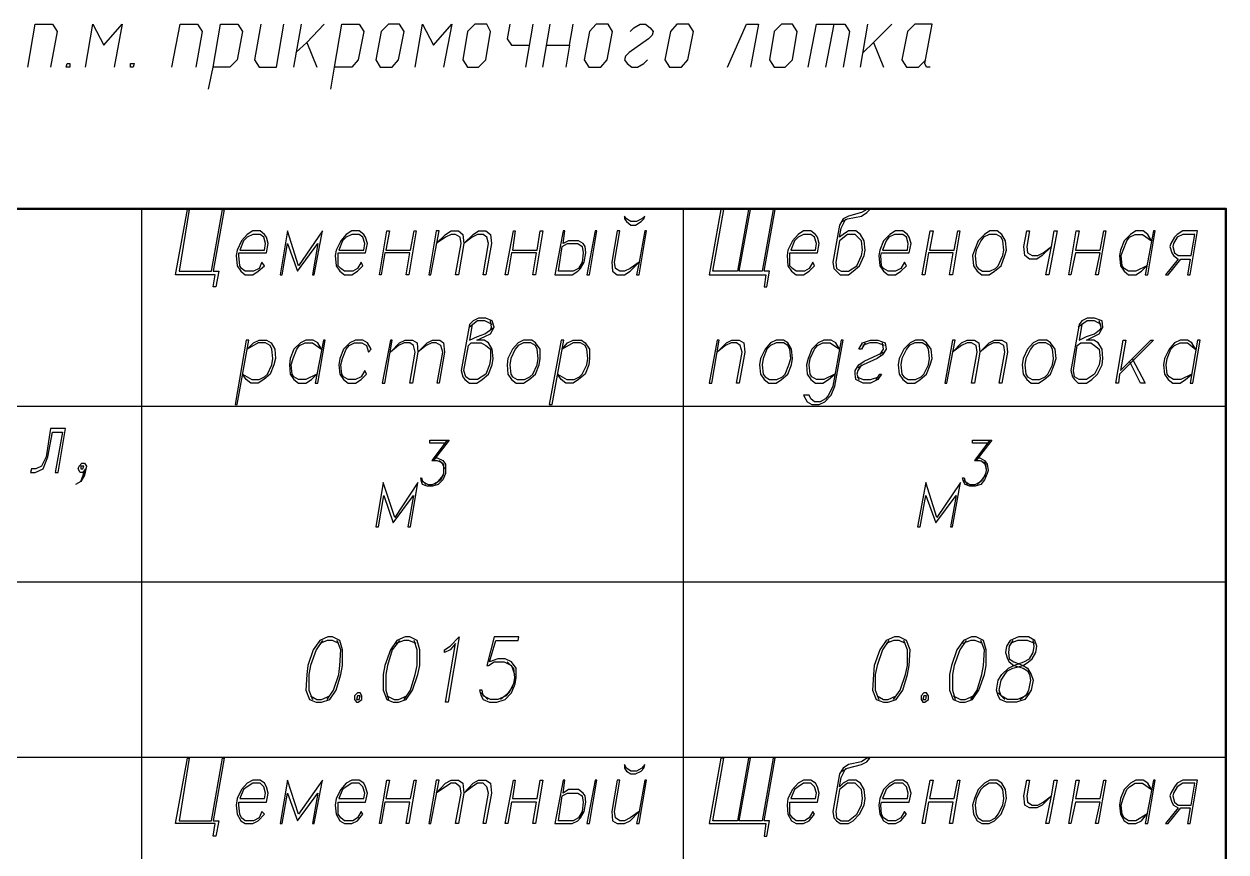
# Model space of a CAD drawing. Header units: millimetres. Extents: x 4241 to 6572, y 870 to 1291.
# Drawn here: x 5750.9 to 5806.3, y 924.5 to 962.6 of the extents above; entities that cross this region are included whole.
import ezdxf

# ---------------------------------------------------------------- set-up
doc = ezdxf.new("R2010")
doc.units = ezdxf.units.MM
doc.layers.add('PDF _0', color=7, linetype='Continuous')

msp = doc.modelspace()

# ---------------------------------------------------------------- linework, layer by layer
at = {"layer": 'PDF _0', "lineweight": 25}
for points in [[(5751.0757, 960.6191), (5751.4143, 962.6089), (5752.2187, 962.6089), (5752.4304, 962.2702), (5752.134, 960.6191)], [(5753.7428, 960.6191), (5754.0814, 962.6089), (5754.5895, 961.6352), (5755.4362, 962.6089), (5755.0551, 960.6191)], [(5757.7222, 960.6191), (5758.1032, 962.6089), (5758.9076, 962.6089), (5759.1193, 962.2702), (5758.8229, 960.6191)], [(5759.4156, 959.6031), (5759.6273, 960.6191), (5759.966, 962.6089), (5760.7703, 962.6089), (5760.982, 962.2702), (5760.728, 960.9578), (5760.3893, 960.6191), (5759.6273, 960.6191)], [(5761.8287, 962.6089), (5761.5324, 960.9578), (5761.744, 960.6191), (5762.5484, 960.6191), (5762.8871, 962.6089)], [(5763.3528, 960.6191), (5763.6914, 962.6089)], [(5763.4374, 961.2965), (5763.9454, 961.7622), (5764.7498, 962.6089)], [(5765.0462, 959.6031), (5765.2155, 960.6191), (5765.5542, 962.6089), (5766.3585, 962.6089), (5766.5702, 962.2702), (5766.3162, 960.9578), (5766.0199, 960.6191), (5765.2155, 960.6191)], [(5768.941, 960.6191), (5769.2796, 962.6089), (5769.7876, 961.6352), (5770.6343, 962.6089), (5770.2533, 960.6191)], [(5773.3014, 962.6089), (5773.1744, 961.9315), (5773.3861, 961.6352), (5774.1905, 961.6352)], [(5774.3598, 962.6089), (5774.0211, 960.6191)], [(5774.8255, 960.6191), (5775.1642, 962.6089)], [(5774.9948, 961.6352), (5776.0532, 961.6352), (5776.2225, 962.6089)], [(5778.8473, 962.2702), (5779.0166, 962.4395), (5779.313, 962.6089), (5779.567, 962.6089), (5779.7787, 962.4395), (5779.9057, 962.2702), (5779.8633, 962.1009), (5779.694, 961.9315), (5778.805, 961.2965), (5778.6356, 961.1272), (5778.5933, 960.9578), (5778.7203, 960.7885), (5778.932, 960.6191), (5779.186, 960.6191), (5779.4823, 960.7885), (5779.6517, 960.9578)], [(5783.3348, 960.6191), (5784.2238, 962.6089), (5784.7742, 962.6089), (5784.3932, 960.6191)], [(5787.0602, 960.6191), (5787.4413, 962.6089), (5788.2456, 962.6089), (5787.8646, 960.6191)], [(5788.2456, 962.6089), (5788.7536, 962.6089), (5788.9653, 962.2702), (5788.669, 960.6191)], [(5789.4733, 960.6191), (5789.812, 962.6089)], [(5789.6003, 961.2965), (5790.066, 961.7622), (5790.9127, 962.6089)], [(5792.6908, 960.6191), (5792.5214, 960.6191), (5792.4368, 960.7885), (5792.7754, 962.6089), (5791.9711, 962.6089), (5791.6324, 962.2702), (5791.3784, 960.9578), (5791.5901, 960.6191), (5792.1404, 960.6191), (5792.4791, 960.9578)], [(5763.9454, 961.7622), (5764.4111, 960.6191)], [(5776.0532, 961.6352), (5775.8839, 960.6191)], [(5790.066, 961.7622), (5790.5317, 960.6191)], [(5788.6266, 953.5069), (5788.8806, 953.6339), (5789.5157, 953.7609), (5789.7697, 953.9303), (5789.8967, 954.0573), (5789.7697, 954.0573), (5789.5157, 953.9303), (5788.923, 953.7609), (5788.669, 953.6339), (5788.4996, 953.3376), (5788.2033, 951.6442), (5788.2456, 951.3478), (5788.3726, 951.2208), (5788.542, 951.0515), (5788.923, 951.0515), (5789.1347, 951.2208), (5789.431, 951.4748), (5789.6427, 951.9405), (5789.685, 952.1945), (5789.6427, 952.6179), (5789.4733, 952.9142), (5789.2617, 953.0836), (5788.923, 953.0836), (5788.669, 952.9142), (5788.4996, 952.7872), (5788.5843, 953.2106), (5788.796, 953.6339)], [(5772.4971, 948.7654), (5772.1584, 948.9347), (5771.8197, 948.9347), (5771.4387, 948.6384)], [(5771.5657, 948.7654), (5771.4387, 948.0457), (5771.8197, 948.2151), (5772.1584, 948.3421), (5772.5817, 948.6384)], [(5772.4124, 948.5114), (5772.4547, 948.6384), (5772.4124, 948.9347)], [(5800.565, 948.7654), (5800.2687, 948.9347), (5799.93, 948.9347), (5799.5067, 948.6384)], [(5799.676, 948.7654), (5799.549, 948.0457), (5799.8877, 948.2151), (5800.2687, 948.3421), (5800.6497, 948.6384)], [(5800.5227, 948.5114), (5800.565, 948.6384), (5800.4804, 948.9347)], [(5789.685, 947.9187), (5789.5157, 947.6224), (5789.3887, 947.6224), (5789.558, 947.9187), (5789.939, 948.0457), (5790.2777, 948.0457), (5790.6164, 947.9187), (5790.6587, 947.6224), (5790.4894, 947.3684), (5790.2354, 947.199), (5789.6003, 946.9027), (5789.3463, 946.7757)], [(5790.574, 947.7917), (5790.2354, 947.9187), (5789.8967, 947.9187), (5789.558, 947.7917)], [(5790.3624, 947.3684), (5790.5317, 947.6224), (5790.4894, 947.9187)], [(5790.193, 946.2253), (5790.3624, 946.4793), (5790.447, 946.4793), (5790.2777, 946.2253), (5789.939, 946.056), (5789.6003, 946.056), (5789.2617, 946.2253), (5789.2193, 946.4793), (5789.2193, 946.6487), (5789.3887, 946.9027), (5789.6427, 947.072), (5790.2777, 947.3684), (5790.5317, 947.4954)], [(5802.0044, 947.199), (5802.5971, 946.056), (5802.3854, 946.056), (5801.8774, 947.072)], [(5789.5157, 946.9027), (5789.3463, 946.6487), (5789.304, 946.4793), (5789.3887, 946.2253)], [(5789.304, 946.3523), (5789.6003, 946.2253), (5789.939, 946.2253), (5790.32, 946.3523)], [(5770.4227, 943.3042), (5769.6183, 943.3042), (5769.6183, 943.4312), (5770.5073, 943.4312), (5769.7876, 942.4999)], [(5770.4227, 943.4312), (5769.703, 942.4999), (5769.957, 942.4999), (5770.1687, 942.4152), (5770.2957, 942.1188)], [(5795.4002, 943.3042), (5794.6382, 943.3042), (5794.6382, 943.4312), (5795.5272, 943.4312), (5794.8075, 942.4999)], [(5795.4425, 943.4312), (5794.7228, 942.4999), (5794.9769, 942.4999), (5795.1885, 942.4152), (5795.2732, 942.1188)], [(5753.5311, 941.5262), (5753.7428, 942.1188), (5753.6158, 941.9495), (5753.4888, 941.9495), (5753.4041, 942.1188), (5753.4464, 942.2458), (5753.5734, 942.3728), (5753.7004, 942.3728), (5753.7851, 942.2458), (5753.7004, 941.8225), (5753.5311, 941.5262), (5753.2771, 941.3991)], [(5769.83, 942.6269), (5769.957, 942.6269), (5770.211, 942.4999), (5770.338, 942.3305), (5770.338, 942.0342), (5770.338, 941.9072), (5770.211, 941.6108), (5769.9993, 941.3991), (5769.7453, 941.3145), (5769.4913, 941.3145), (5769.2796, 941.3991), (5769.2373, 941.5262), (5769.195, 941.6955), (5769.2373, 941.6955), (5769.2796, 941.5262), (5769.5336, 941.3991), (5769.7453, 941.3991), (5769.9993, 941.5262), (5770.2533, 941.8225)], [(5770.0417, 942.4999), (5770.2533, 942.3305), (5770.2533, 942.0342), (5770.2533, 941.9072), (5770.1263, 941.6108), (5769.83, 941.3991)], [(5794.8075, 942.6269), (5794.9769, 942.6269), (5795.1885, 942.4999), (5795.3155, 942.3305), (5795.3579, 942.0342), (5795.3155, 941.9072), (5795.1885, 941.6108), (5795.0192, 941.3991), (5794.7652, 941.3145), (5794.5112, 941.3145), (5794.2995, 941.3991), (5794.2148, 941.5262), (5794.1725, 941.6955), (5794.2572, 941.6955), (5794.2995, 941.5262), (5794.5112, 941.3991), (5794.7652, 941.3991), (5795.0192, 941.5262), (5795.2309, 941.8225)], [(5795.0192, 942.4999), (5795.2309, 942.3305), (5795.2732, 942.0342), (5795.2309, 941.9072), (5795.1039, 941.6108), (5794.8499, 941.3991)], [(5753.6158, 941.9495), (5753.7004, 941.8225)], [(5769.449, 941.3991), (5769.2373, 941.6108)], [(5794.4265, 941.3991), (5794.2572, 941.6108)], [(5773.4284, 932.0855), (5773.1321, 931.6621), (5772.7511, 931.4928), (5772.4124, 931.4928), (5772.0737, 931.6621), (5772.0314, 931.9162), (5771.9044, 931.9162), (5771.9891, 931.6621), (5772.0737, 931.4928), (5772.3701, 931.3658), (5772.7088, 931.3658), (5773.0898, 931.4928), (5773.3861, 931.7891), (5773.5554, 932.2125), (5773.5978, 932.5088), (5773.5978, 932.9322), (5773.3861, 933.2285), (5773.0898, 933.3555), (5772.7511, 933.3555), (5772.3701, 933.2285), (5772.6664, 934.2022), (5773.6825, 934.2022), (5773.7248, 934.3716), (5772.5817, 934.3716), (5772.2431, 933.0592), (5772.3277, 933.0592), (5772.5817, 933.2285), (5773.0474, 933.2285), (5773.3861, 933.0592), (5773.5131, 932.6358)], [(5764.6651, 934.2022), (5764.3688, 933.7789), (5764.1148, 933.0592), (5764.0301, 932.6358), (5764.0301, 931.9162), (5764.1995, 931.4928)], [(5765.4272, 934.0752), (5765.1308, 934.2022), (5764.8768, 934.2022), (5764.5381, 934.0752)], [(5764.8768, 931.4928), (5765.1732, 931.9162), (5765.4272, 932.6358), (5765.4695, 933.0592), (5765.5118, 933.7789), (5765.3425, 934.2022)], [(5768.2213, 934.2022), (5767.8826, 933.7789), (5767.6709, 933.0592), (5767.5862, 932.6358), (5767.5862, 931.9162), (5767.7132, 931.4928)], [(5768.9833, 934.0752), (5768.6446, 934.2022), (5768.4329, 934.2022), (5768.0519, 934.0752)], [(5768.4329, 931.4928), (5768.7293, 931.9162), (5768.941, 932.6358), (5769.0256, 933.0592), (5769.0256, 933.7789), (5768.8986, 934.2022)], [(5790.7857, 934.2022), (5790.4894, 933.7789), (5790.2354, 933.0592), (5790.1507, 932.6358), (5790.1507, 931.9162), (5790.32, 931.4928)], [(5791.5477, 934.0752), (5791.2514, 934.2022), (5790.9974, 934.2022), (5790.6587, 934.0752)], [(5790.9974, 931.4928), (5791.2937, 931.9162), (5791.5477, 932.6358), (5791.6324, 933.0592), (5791.6324, 933.7789), (5791.4631, 934.2022)], [(5794.3418, 934.2022), (5794.0455, 933.7789), (5793.7915, 933.0592), (5793.7068, 932.6358), (5793.7068, 931.9162), (5793.8338, 931.4928)], [(5795.1039, 934.0752), (5794.7652, 934.2022), (5794.5535, 934.2022), (5794.1725, 934.0752)], [(5794.5535, 931.4928), (5794.8499, 931.9162), (5795.0615, 932.6358), (5795.1462, 933.0592), (5795.1885, 933.7789), (5795.0192, 934.2022)], [(5796.5009, 934.2022), (5796.3316, 933.9482), (5796.2892, 933.6519), (5796.3316, 933.3555), (5796.5432, 933.2285), (5796.9666, 933.0592), (5797.1783, 932.9322), (5797.3476, 932.6358), (5797.4323, 932.3818), (5797.3476, 931.9162), (5797.1783, 931.6621), (5797.0513, 931.4928), (5796.6702, 931.3658), (5796.2046, 931.3658), (5795.9082, 931.4928), (5795.8236, 931.6621), (5795.7389, 931.9162), (5795.8236, 932.3818), (5795.9929, 932.6358), (5796.2892, 932.9322), (5796.5432, 933.0592), (5797.0089, 933.2285), (5797.2629, 933.3555), (5797.4323, 933.6519), (5797.4746, 933.9482), (5797.4323, 934.2022)], [(5797.5169, 934.0752), (5797.1783, 934.2022), (5796.7126, 934.2022), (5796.3739, 934.0752)], [(5773.1744, 933.2285), (5773.4708, 932.9322), (5773.5131, 932.5088), (5773.4708, 932.2125), (5773.2591, 931.7891), (5772.8781, 931.4928)], [(5764.1148, 931.6621), (5764.4111, 931.4928), (5764.6228, 931.4928), (5765.0038, 931.6621)], [(5767.6286, 931.6621), (5767.9673, 931.4928), (5768.1789, 931.4928), (5768.5599, 931.6621)], [(5772.2854, 931.4928), (5771.9891, 931.7891)], [(5790.2354, 931.6621), (5790.5317, 931.4928), (5790.7434, 931.4928), (5791.1244, 931.6621)], [(5793.7491, 931.6621), (5794.0878, 931.4928), (5794.2995, 931.4928), (5794.6805, 931.6621)], [(5795.8236, 931.7891), (5796.1199, 931.4928)], [(5796.8396, 931.4928), (5797.2206, 931.7891)], [(5788.6266, 928.1907), (5788.8806, 928.3177), (5789.5157, 928.487), (5789.7697, 928.614), (5789.8967, 928.7834), (5789.7697, 928.7834), (5789.5157, 928.614), (5788.923, 928.487), (5788.669, 928.3177), (5788.4996, 928.0637), (5788.2033, 926.328), (5788.2456, 926.0316), (5788.3726, 925.9046), (5788.542, 925.7776), (5788.923, 925.7776), (5789.1347, 925.9046), (5789.431, 926.201), (5789.6427, 926.6243), (5789.685, 926.9206), (5789.6427, 927.344), (5789.4733, 927.6403), (5789.2617, 927.7673), (5788.923, 927.7673), (5788.669, 927.6403), (5788.4996, 927.471), (5788.5843, 927.8943), (5788.796, 928.3177)]]:
    msp.add_lwpolyline(points, dxfattribs=at)
for points in [[(5767.8826, 960.6191), (5768.1789, 960.9578), (5768.4329, 962.2702), (5768.2213, 962.6089), (5767.7132, 962.6089), (5767.3746, 962.2702), (5767.1206, 960.9578), (5767.3322, 960.6191)], [(5771.8621, 960.6191), (5772.2007, 960.9578), (5772.4124, 962.2702), (5772.2431, 962.6089), (5771.6927, 962.6089), (5771.354, 962.2702), (5771.1424, 960.9578), (5771.354, 960.6191)], [(5777.4926, 960.6191), (5777.7889, 960.9578), (5778.0429, 962.2702), (5777.8313, 962.6089), (5777.2809, 962.6089), (5776.9846, 962.2702), (5776.7306, 960.9578), (5776.9422, 960.6191)], [(5781.218, 960.6191), (5781.5144, 960.9578), (5781.7684, 962.2702), (5781.5567, 962.6089), (5781.0064, 962.6089), (5780.71, 962.2702), (5780.456, 960.9578), (5780.6677, 960.6191)], [(5786.0019, 960.6191), (5786.3406, 960.9578), (5786.5522, 962.2702), (5786.3406, 962.6089), (5785.8325, 962.6089), (5785.4939, 962.2702), (5785.2822, 960.9578), (5785.4939, 960.6191)], [(5752.9384, 960.6191), (5752.8537, 960.6191), (5752.8961, 960.7885), (5753.0231, 960.7885), (5753.0231, 960.6191)], [(5755.8595, 960.6191), (5755.8172, 960.6191), (5755.8172, 960.7885), (5755.9865, 960.7885), (5755.9442, 960.6191)], [(5759.6273, 951.2208), (5759.8813, 951.2208), (5759.7543, 950.5011), (5759.6273, 950.5011), (5759.712, 951.0515), (5757.8916, 951.0515), (5758.4419, 954.0573), (5758.5266, 954.0573), (5758.0609, 951.2208), (5759.5426, 951.2208), (5760.0506, 954.0573), (5760.1353, 954.0573)], [(5779.5247, 953.7609), (5779.3976, 953.6339), (5779.1436, 953.5069), (5778.8896, 953.5069), (5778.678, 953.6339), (5778.5933, 953.7609), (5778.5933, 953.6339), (5778.678, 953.5069), (5778.8896, 953.3376), (5779.1013, 953.3376), (5779.3553, 953.5069), (5779.4823, 953.6339)], [(5782.6574, 951.2208), (5783.1654, 954.0573), (5783.0384, 954.0573), (5782.4881, 951.0515), (5785.1128, 951.0515), (5785.0282, 950.5011), (5785.1552, 950.5011), (5785.2822, 951.2208), (5785.0282, 951.2208), (5785.5362, 954.0573), (5785.4515, 954.0573), (5784.9435, 951.2208), (5783.8851, 951.2208), (5784.3932, 954.0573), (5784.3085, 954.0573), (5783.8005, 951.2208)], [(5760.8127, 952.0675), (5762.0827, 952.0675), (5762.1674, 952.4909), (5762.0827, 952.7872), (5761.998, 952.9142), (5761.7864, 953.0836), (5761.4477, 953.0836), (5761.1937, 952.9142), (5760.9397, 952.6179), (5760.728, 952.1945), (5760.6857, 951.9405), (5760.728, 951.4748), (5760.8973, 951.2208), (5761.109, 951.0515), (5761.4477, 951.0515), (5761.7017, 951.2208), (5761.998, 951.4748), (5761.871, 951.6442), (5761.744, 951.3478), (5761.49, 951.2208), (5761.109, 951.2208), (5760.9397, 951.3478), (5760.855, 951.4748), (5760.8127, 951.9405)], [(5761.998, 952.1945), (5762.0404, 952.4909), (5761.9557, 952.7872), (5761.7864, 952.9142), (5761.4477, 952.9142), (5761.1937, 952.7872), (5761.0243, 952.6179), (5760.855, 952.1945)], [(5762.7177, 951.0515), (5762.8024, 951.0515), (5763.0564, 952.4909), (5763.5221, 951.2208), (5764.4535, 952.4909), (5764.1995, 951.0515), (5764.2841, 951.0515), (5764.6651, 953.0836), (5763.5644, 951.4748), (5763.0564, 953.0836)], [(5765.3848, 952.0675), (5766.6549, 952.0675), (5766.7395, 952.4909), (5766.6549, 952.7872), (5766.5702, 952.9142), (5766.3585, 953.0836), (5766.0199, 953.0836), (5765.7658, 952.9142), (5765.5118, 952.6179), (5765.3002, 952.1945), (5765.2578, 951.9405), (5765.3002, 951.4748), (5765.4695, 951.2208), (5765.6812, 951.0515), (5766.0199, 951.0515), (5766.2739, 951.2208), (5766.5279, 951.4748), (5766.4432, 951.6442), (5766.2739, 951.3478), (5766.0622, 951.2208), (5765.6812, 951.2208), (5765.5118, 951.3478), (5765.3848, 951.4748), (5765.3848, 951.9405)], [(5766.5702, 952.1945), (5766.6125, 952.4909), (5766.5279, 952.7872), (5766.3585, 952.9142), (5766.0199, 952.9142), (5765.7658, 952.7872), (5765.5965, 952.6179), (5765.4272, 952.1945)], [(5767.3746, 951.0515), (5767.2899, 951.0515), (5767.6286, 953.0836), (5767.7556, 953.0836), (5767.5862, 952.1945), (5768.7293, 952.1945), (5768.8986, 953.0836), (5768.9833, 953.0836), (5768.6446, 951.0515), (5768.5176, 951.0515), (5768.6869, 952.0675), (5767.5439, 952.0675)], [(5769.6606, 951.0515), (5770.0417, 953.0836), (5769.9147, 953.0836), (5769.576, 951.0515)], [(5770.9307, 951.0515), (5770.8037, 951.0515), (5771.0577, 952.4909), (5771.0154, 952.7872), (5770.8037, 952.9142), (5770.592, 952.9142), (5770.338, 952.7872), (5769.9147, 952.4909), (5770.338, 952.9142), (5770.592, 953.0836), (5770.9307, 953.0836), (5771.1424, 952.9142), (5771.1847, 952.4909)], [(5772.2007, 951.0515), (5772.0737, 951.0515), (5772.3277, 952.4909), (5772.2431, 952.7872), (5772.0737, 952.9142), (5771.8197, 952.9142), (5771.5657, 952.7872), (5771.1847, 952.4909), (5771.608, 952.9142), (5771.8621, 953.0836), (5772.2007, 953.0836), (5772.4124, 952.9142), (5772.4547, 952.4909)], [(5773.2168, 951.0515), (5773.0898, 951.0515), (5773.4708, 953.0836), (5773.5554, 953.0836), (5773.4284, 952.1945), (5774.5715, 952.1945), (5774.6985, 953.0836), (5774.8255, 953.0836), (5774.4868, 951.0515), (5774.3598, 951.0515), (5774.5291, 952.0675), (5773.3861, 952.0675)], [(5775.7569, 953.0836), (5775.3758, 951.0515), (5776.1802, 951.0515), (5776.4342, 951.2208), (5776.5612, 951.3478), (5776.7306, 951.6442), (5776.8152, 952.0675), (5776.7729, 952.3639), (5776.6882, 952.4909), (5776.4765, 952.6179), (5776.0109, 952.6179), (5775.7569, 952.4909), (5775.8415, 953.0836)], [(5777.3232, 953.0836), (5777.2386, 953.0836), (5776.8576, 951.0515), (5776.9846, 951.0515)], [(5779.2706, 951.6442), (5778.8473, 951.3478), (5778.5933, 951.2208), (5778.3816, 951.2208), (5778.1699, 951.3478), (5778.1276, 951.6442), (5778.3816, 953.0836), (5778.2546, 953.0836), (5778.0006, 951.6442), (5778.0429, 951.2208), (5778.2546, 951.0515), (5778.5933, 951.0515), (5778.8473, 951.2208), (5779.2706, 951.6442), (5779.1436, 951.0515), (5779.2706, 951.0515), (5779.6093, 953.0836), (5779.5247, 953.0836)], [(5786.2136, 952.0675), (5787.4836, 952.0675), (5787.5683, 952.4909), (5787.4836, 952.7872), (5787.3989, 952.9142), (5787.1873, 953.0836), (5786.8486, 953.0836), (5786.5946, 952.9142), (5786.3406, 952.6179), (5786.1289, 952.1945), (5786.0865, 951.9405), (5786.1289, 951.4748), (5786.2982, 951.2208), (5786.5099, 951.0515), (5786.8486, 951.0515), (5787.1026, 951.2208), (5787.3566, 951.4748), (5787.2719, 951.6442), (5787.1026, 951.3478), (5786.8909, 951.2208), (5786.5099, 951.2208), (5786.3406, 951.3478), (5786.2136, 951.4748), (5786.2136, 951.9405)], [(5787.3989, 952.1945), (5787.4413, 952.4909), (5787.3566, 952.7872), (5787.1873, 952.9142), (5786.8486, 952.9142), (5786.5946, 952.7872), (5786.4252, 952.6179), (5786.2559, 952.1945)], [(5788.4996, 952.6179), (5788.3303, 951.6442), (5788.3726, 951.3478), (5788.5843, 951.2208), (5788.923, 951.2208), (5789.304, 951.4748), (5789.5157, 951.9405), (5789.558, 952.1945), (5789.5157, 952.6179), (5789.2193, 952.9142), (5788.8806, 952.9142)], [(5790.447, 952.0675), (5791.7171, 952.0675), (5791.8017, 952.4909), (5791.7171, 952.7872), (5791.6324, 952.9142), (5791.4207, 953.0836), (5791.0821, 953.0836), (5790.828, 952.9142), (5790.5317, 952.6179), (5790.3624, 952.1945), (5790.32, 951.9405), (5790.3624, 951.4748), (5790.5317, 951.2208), (5790.7434, 951.0515), (5791.0821, 951.0515), (5791.3361, 951.2208), (5791.5901, 951.4748), (5791.5054, 951.6442), (5791.3361, 951.3478), (5791.0821, 951.2208), (5790.7434, 951.2208), (5790.5317, 951.3478), (5790.447, 951.4748), (5790.4047, 951.9405)], [(5791.6324, 952.1945), (5791.6747, 952.4909), (5791.5901, 952.7872), (5791.4207, 952.9142), (5791.0397, 952.9142), (5790.7857, 952.7872), (5790.6587, 952.6179), (5790.4894, 952.1945)], [(5792.4368, 951.0515), (5792.3098, 951.0515), (5792.6908, 953.0836), (5792.8178, 953.0836), (5792.6484, 952.1945), (5793.7915, 952.1945), (5793.9608, 953.0836), (5794.0455, 953.0836), (5793.7068, 951.0515), (5793.5798, 951.0515), (5793.7491, 952.0675), (5792.6061, 952.0675)], [(5795.4425, 953.0836), (5795.1885, 952.9142), (5794.8922, 952.6179), (5794.7228, 952.1945), (5794.6382, 951.9405), (5794.6805, 951.4748), (5794.8499, 951.2208), (5795.0615, 951.0515), (5795.4002, 951.0515), (5795.6542, 951.2208), (5795.9506, 951.4748), (5796.1199, 951.9405), (5796.2046, 952.1945), (5796.1622, 952.6179), (5795.9929, 952.9142), (5795.7812, 953.0836)], [(5795.4002, 952.9142), (5795.1462, 952.7872), (5795.0192, 952.6179), (5794.8075, 952.1945), (5794.7652, 951.9405), (5794.8075, 951.4748), (5794.8922, 951.3478), (5795.1039, 951.2208), (5795.4425, 951.2208), (5795.6965, 951.3478), (5795.8236, 951.4748), (5796.0352, 951.9405), (5796.0776, 952.1945), (5796.0352, 952.6179), (5795.9506, 952.7872), (5795.7389, 952.9142)], [(5798.279, 952.3639), (5797.8556, 951.9405), (5797.6016, 951.7712), (5797.2629, 951.7712), (5797.0513, 951.9405), (5797.0089, 952.3639), (5797.1359, 953.0836), (5797.2629, 953.0836), (5797.1359, 952.3639), (5797.1783, 952.0675), (5797.3899, 951.9405), (5797.6439, 951.9405), (5797.898, 952.0675), (5798.279, 952.3639), (5798.406, 953.0836), (5798.533, 953.0836), (5798.152, 951.0515), (5798.025, 951.0515)], [(5799.168, 951.0515), (5799.0833, 951.0515), (5799.422, 953.0836), (5799.549, 953.0836), (5799.3797, 952.1945), (5800.5227, 952.1945), (5800.6921, 953.0836), (5800.7767, 953.0836), (5800.438, 951.0515), (5800.311, 951.0515), (5800.5227, 952.0675), (5799.3797, 952.0675)], [(5802.6818, 951.4748), (5802.1738, 951.2208), (5801.8351, 951.2208), (5801.6234, 951.3478), (5801.5387, 951.4748), (5801.4964, 951.9405), (5801.5811, 952.1945), (5801.7504, 952.6179), (5801.8774, 952.7872), (5802.1314, 952.9142), (5802.4701, 952.9142), (5802.8935, 952.6179), (5802.7241, 952.9142), (5802.5124, 953.0836), (5802.1738, 953.0836), (5801.9198, 952.9142), (5801.6234, 952.6179), (5801.4541, 952.1945), (5801.4117, 951.9405), (5801.4541, 951.4748), (5801.6234, 951.2208), (5801.8351, 951.0515), (5802.1738, 951.0515), (5802.4278, 951.2208)], [(5802.7241, 951.0515), (5803.0628, 953.0836), (5802.9781, 953.0836), (5802.5971, 951.0515)], [(5804.2482, 951.7712), (5804.6715, 951.7712), (5804.5445, 951.0515), (5804.6715, 951.0515), (5805.0102, 953.0836), (5804.3328, 953.0836), (5804.0788, 952.9142), (5803.9518, 952.7872), (5803.7825, 952.4909), (5803.7402, 952.3639), (5803.8248, 952.0675), (5803.9095, 951.9405), (5804.1212, 951.7712), (5803.5285, 951.0515), (5803.6555, 951.0515)], [(5804.7139, 951.9405), (5804.8832, 952.9142), (5804.3328, 952.9142), (5804.0788, 952.7872), (5803.9095, 952.4909), (5803.8672, 952.3639), (5803.9518, 952.0675), (5804.1212, 951.9405)], [(5775.7145, 952.3639), (5775.9685, 952.4909), (5776.4342, 952.4909), (5776.6459, 952.3639), (5776.6882, 952.0675), (5776.6459, 951.6442), (5776.4765, 951.3478), (5776.2225, 951.2208), (5775.5452, 951.2208)], [(5771.7774, 948.0457), (5772.1584, 948.2151), (5772.4124, 948.3421), (5772.5817, 948.6384), (5772.4971, 948.9347), (5772.2007, 949.0617), (5771.8621, 949.0617), (5771.608, 948.9347), (5771.4387, 948.7654), (5771.0577, 946.6487), (5771.1424, 946.3523), (5771.227, 946.2253), (5771.4387, 946.056), (5771.7774, 946.056), (5772.0314, 946.2253), (5772.3277, 946.4793), (5772.4971, 946.9027), (5772.5394, 947.199), (5772.4971, 947.6224), (5772.3277, 947.9187), (5772.1161, 948.0457)], [(5799.8877, 948.0457), (5800.2264, 948.2151), (5800.4804, 948.3421), (5800.6497, 948.6384), (5800.6074, 948.9347), (5800.2687, 949.0617), (5799.93, 949.0617), (5799.676, 948.9347), (5799.549, 948.7654), (5799.168, 946.6487), (5799.2527, 946.3523), (5799.3373, 946.2253), (5799.5067, 946.056), (5799.8877, 946.056), (5800.1417, 946.2253), (5800.3957, 946.4793), (5800.6074, 946.9027), (5800.6497, 947.199), (5800.6074, 947.6224), (5800.438, 947.9187), (5800.2264, 948.0457)], [(5760.728, 945.0823), (5761.2784, 948.0457), (5761.1514, 948.0457), (5760.6433, 945.0823)], [(5760.982, 946.4793), (5761.4054, 946.2253), (5761.744, 946.2253), (5761.998, 946.3523), (5762.1251, 946.4793), (5762.3367, 946.9027), (5762.3791, 947.199), (5762.3367, 947.6224), (5762.2521, 947.7917), (5762.0404, 947.9187), (5761.7017, 947.9187), (5761.1937, 947.6224), (5761.49, 947.9187), (5761.744, 948.0457), (5762.0827, 948.0457), (5762.2944, 947.9187), (5762.4637, 947.6224), (5762.5061, 947.199), (5762.4214, 946.9027), (5762.2521, 946.4793), (5761.9557, 946.2253), (5761.7017, 946.056), (5761.363, 946.056), (5761.1514, 946.2253)], [(5764.4111, 946.4793), (5763.9031, 946.2253), (5763.5644, 946.2253), (5763.3528, 946.3523), (5763.2681, 946.4793), (5763.2258, 946.9027), (5763.3104, 947.199), (5763.4798, 947.6224), (5763.6068, 947.7917), (5763.8608, 947.9187), (5764.1995, 947.9187), (5764.6228, 947.6224), (5764.4535, 947.9187), (5764.2418, 948.0457), (5763.9031, 948.0457), (5763.6491, 947.9187), (5763.3528, 947.6224), (5763.1834, 947.199), (5763.1411, 946.9027), (5763.1834, 946.4793), (5763.3528, 946.2253), (5763.5644, 946.056), (5763.9031, 946.056), (5764.1571, 946.2253)], [(5764.4535, 946.056), (5764.7921, 948.0457), (5764.7075, 948.0457), (5764.3265, 946.056)], [(5766.6972, 946.4793), (5766.6125, 946.6487), (5766.4432, 946.3523), (5766.1892, 946.2253), (5765.8505, 946.2253), (5765.6388, 946.3523), (5765.5542, 946.4793), (5765.5118, 946.9027), (5765.5965, 947.199), (5765.7658, 947.6224), (5765.8928, 947.7917), (5766.1469, 947.9187), (5766.4855, 947.9187), (5766.6972, 947.7917), (5766.7819, 947.4954), (5766.9089, 947.6224), (5766.7395, 947.9187), (5766.5279, 948.0457), (5766.1892, 948.0457), (5765.9352, 947.9187), (5765.6388, 947.6224), (5765.4695, 947.199), (5765.4272, 946.9027), (5765.4695, 946.4793), (5765.6388, 946.2253), (5765.8505, 946.056), (5766.1892, 946.056), (5766.4432, 946.2253)], [(5767.5439, 946.056), (5767.8826, 948.0457), (5767.7979, 948.0457), (5767.4169, 946.056)], [(5768.8139, 946.056), (5768.6869, 946.056), (5768.941, 947.4954), (5768.8563, 947.7917), (5768.6869, 947.9187), (5768.4329, 947.9187), (5768.1789, 947.7917), (5767.7979, 947.4954), (5768.2213, 947.9187), (5768.4753, 948.0457), (5768.8139, 948.0457), (5769.0256, 947.9187), (5769.068, 947.4954)], [(5770.0417, 946.056), (5769.957, 946.056), (5770.211, 947.4954), (5770.1263, 947.7917), (5769.9147, 947.9187), (5769.703, 947.9187), (5769.449, 947.7917), (5769.068, 947.4954), (5769.4913, 947.9187), (5769.7453, 948.0457), (5770.084, 948.0457), (5770.2533, 947.9187), (5770.2957, 947.4954)], [(5771.3964, 947.7917), (5771.5234, 947.9187), (5771.9891, 947.9187), (5772.2007, 947.7917), (5772.4124, 947.6224), (5772.4124, 947.199), (5772.3701, 946.9027), (5772.2007, 946.4793), (5771.8197, 946.2253), (5771.4387, 946.2253), (5771.2694, 946.3523), (5771.1847, 946.6487)], [(5773.9365, 948.0457), (5773.6825, 947.9187), (5773.4284, 947.6224), (5773.2168, 947.199), (5773.1744, 946.9027), (5773.2168, 946.4793), (5773.3861, 946.2253), (5773.5978, 946.056), (5773.9365, 946.056), (5774.1905, 946.2253), (5774.4868, 946.4793), (5774.6562, 946.9027), (5774.6985, 947.199), (5774.6985, 947.6224), (5774.4868, 947.9187), (5774.3175, 948.0457)], [(5773.9365, 947.9187), (5773.6825, 947.7917), (5773.5554, 947.6224), (5773.3438, 947.199), (5773.3014, 946.9027), (5773.3438, 946.4793), (5773.4284, 946.3523), (5773.6401, 946.2253), (5773.9788, 946.2253), (5774.2328, 946.3523), (5774.3598, 946.4793), (5774.5715, 946.9027), (5774.6138, 947.199), (5774.5715, 947.6224), (5774.4868, 947.7917), (5774.2751, 947.9187)], [(5775.2488, 945.0823), (5775.7992, 948.0457), (5775.6722, 948.0457), (5775.1218, 945.0823)], [(5775.5028, 946.4793), (5775.9262, 946.2253), (5776.2649, 946.2253), (5776.5189, 946.3523), (5776.6459, 946.4793), (5776.8576, 946.9027), (5776.8999, 947.199), (5776.8576, 947.6224), (5776.7729, 947.7917), (5776.5612, 947.9187), (5776.2225, 947.9187), (5775.7145, 947.6224), (5775.9685, 947.9187), (5776.2225, 948.0457), (5776.6036, 948.0457), (5776.7729, 947.9187), (5776.9846, 947.6224), (5776.9846, 947.199), (5776.9422, 946.9027), (5776.7729, 946.4793), (5776.4765, 946.2253), (5776.2225, 946.056), (5775.8839, 946.056), (5775.6722, 946.2253)], [(5782.6151, 946.056), (5782.9538, 948.0457), (5782.8691, 948.0457), (5782.4881, 946.056)], [(5783.8851, 946.056), (5783.7581, 946.056), (5784.0121, 947.4954), (5783.9275, 947.7917), (5783.7581, 947.9187), (5783.5041, 947.9187), (5783.2501, 947.7917), (5782.8691, 947.4954), (5783.2925, 947.9187), (5783.5465, 948.0457), (5783.8851, 948.0457), (5784.0968, 947.9187), (5784.1391, 947.4954)], [(5785.5785, 948.0457), (5785.3245, 947.9187), (5785.0705, 947.6224), (5784.8588, 947.199), (5784.8165, 946.9027), (5784.8588, 946.4793), (5785.0282, 946.2253), (5785.2399, 946.056), (5785.5785, 946.056), (5785.8325, 946.2253), (5786.1289, 946.4793), (5786.2982, 946.9027), (5786.3406, 947.199), (5786.2982, 947.6224), (5786.1289, 947.9187), (5785.9172, 948.0457)], [(5785.5785, 947.9187), (5785.3245, 947.7917), (5785.1552, 947.6224), (5784.9858, 947.199), (5784.9435, 946.9027), (5784.9858, 946.4793), (5785.0705, 946.3523), (5785.2822, 946.2253), (5785.6209, 946.2253), (5785.8749, 946.3523), (5786.0019, 946.4793), (5786.1712, 946.9027), (5786.2559, 947.199), (5786.2136, 947.6224), (5786.1289, 947.7917), (5785.9172, 947.9187)], [(5786.8486, 945.5056), (5787.0179, 945.2093), (5787.2296, 945.0823), (5787.5683, 945.0823), (5787.8223, 945.2093), (5788.1186, 945.5056), (5788.288, 945.929), (5788.669, 948.0457), (5788.5843, 948.0457), (5788.2033, 945.929), (5787.9916, 945.5056), (5787.8646, 945.3363), (5787.6106, 945.2093), (5787.3566, 945.2093), (5787.1873, 945.3363), (5787.1026, 945.5056)], [(5788.288, 946.4793), (5787.7799, 946.2253), (5787.4413, 946.2253), (5787.2296, 946.3523), (5787.1449, 946.4793), (5787.1026, 946.9027), (5787.1449, 947.199), (5787.3566, 947.6224), (5787.4836, 947.7917), (5787.7376, 947.9187), (5788.0763, 947.9187), (5788.4996, 947.6224), (5788.3303, 947.9187), (5788.1186, 948.0457), (5787.7799, 948.0457), (5787.5259, 947.9187), (5787.2296, 947.6224), (5787.0602, 947.199), (5786.9756, 946.9027), (5787.0179, 946.4793), (5787.1873, 946.2253), (5787.3989, 946.056), (5787.7376, 946.056), (5787.9916, 946.2253)], [(5792.0134, 948.0457), (5791.7594, 947.9187), (5791.4631, 947.6224), (5791.2514, 947.199), (5791.2091, 946.9027), (5791.2514, 946.4793), (5791.4207, 946.2253), (5791.6324, 946.056), (5791.9711, 946.056), (5792.2251, 946.2253), (5792.5214, 946.4793), (5792.6908, 946.9027), (5792.7754, 947.199), (5792.7331, 947.6224), (5792.5214, 947.9187), (5792.3521, 948.0457)], [(5791.9711, 947.9187), (5791.7171, 947.7917), (5791.5901, 947.6224), (5791.3784, 947.199), (5791.3361, 946.9027), (5791.3784, 946.4793), (5791.4631, 946.3523), (5791.6747, 946.2253), (5792.0134, 946.2253), (5792.2674, 946.3523), (5792.3944, 946.4793), (5792.6061, 946.9027), (5792.6484, 947.199), (5792.6061, 947.6224), (5792.5214, 947.7917), (5792.3098, 947.9187)], [(5793.4528, 946.056), (5793.8338, 948.0457), (5793.7068, 948.0457), (5793.3681, 946.056)], [(5794.7228, 946.056), (5794.5958, 946.056), (5794.8499, 947.4954), (5794.8075, 947.7917), (5794.5958, 947.9187), (5794.3842, 947.9187), (5794.1302, 947.7917), (5793.7068, 947.4954), (5794.1302, 947.9187), (5794.3842, 948.0457), (5794.7228, 948.0457), (5794.9345, 947.9187), (5794.9769, 947.4954)], [(5795.9929, 946.056), (5795.8659, 946.056), (5796.1199, 947.4954), (5796.0776, 947.7917), (5795.8659, 947.9187), (5795.6119, 947.9187), (5795.3579, 947.7917), (5794.9769, 947.4954), (5795.4002, 947.9187), (5795.6542, 948.0457), (5795.9929, 948.0457), (5796.2046, 947.9187), (5796.2469, 947.4954)], [(5797.6863, 948.0457), (5797.4323, 947.9187), (5797.1783, 947.6224), (5796.9666, 947.199), (5796.9243, 946.9027), (5796.9666, 946.4793), (5797.1359, 946.2253), (5797.3476, 946.056), (5797.6863, 946.056), (5797.9403, 946.2253), (5798.2366, 946.4793), (5798.406, 946.9027), (5798.4906, 947.199), (5798.4483, 947.6224), (5798.2366, 947.9187), (5798.0673, 948.0457)], [(5797.6863, 947.9187), (5797.4323, 947.7917), (5797.3053, 947.6224), (5797.0936, 947.199), (5797.0513, 946.9027), (5797.0936, 946.4793), (5797.1783, 946.3523), (5797.3899, 946.2253), (5797.7286, 946.2253), (5797.9826, 946.3523), (5798.1096, 946.4793), (5798.3213, 946.9027), (5798.3636, 947.199), (5798.3213, 947.6224), (5798.2366, 947.7917), (5798.025, 947.9187)], [(5799.4643, 947.7917), (5799.6337, 947.9187), (5800.0994, 947.9187), (5800.2687, 947.7917), (5800.4804, 947.6224), (5800.5227, 947.199), (5800.4804, 946.9027), (5800.2687, 946.4793), (5799.8877, 946.2253), (5799.549, 946.2253), (5799.3373, 946.3523), (5799.295, 946.6487)], [(5801.4541, 946.6487), (5802.8511, 948.0457), (5802.9781, 948.0457), (5801.4117, 946.4793), (5801.3694, 946.056), (5801.2424, 946.056), (5801.5811, 948.0457), (5801.7081, 948.0457)], [(5804.7562, 946.4793), (5804.2482, 946.2253), (5803.9095, 946.2253), (5803.6978, 946.3523), (5803.6132, 946.4793), (5803.5708, 946.9027), (5803.6132, 947.199), (5803.7825, 947.6224), (5803.9518, 947.7917), (5804.2058, 947.9187), (5804.5445, 947.9187), (5804.9255, 947.6224), (5804.7562, 947.9187), (5804.5445, 948.0457), (5804.2058, 948.0457), (5803.9518, 947.9187), (5803.6978, 947.6224), (5803.4862, 947.199), (5803.4438, 946.9027), (5803.4862, 946.4793), (5803.6555, 946.2253), (5803.8672, 946.056), (5804.2058, 946.056), (5804.4599, 946.2253)], [(5804.7985, 946.056), (5805.1372, 948.0457), (5805.0102, 948.0457), (5804.6715, 946.056)], [(5752.3457, 941.9495), (5752.4727, 941.9495), (5752.8114, 943.9816), (5752.134, 943.9816), (5751.9224, 942.6692), (5751.7107, 942.2458), (5751.4567, 942.1188), (5751.245, 942.1188), (5751.2027, 941.9495), (5751.4143, 941.9495), (5751.7954, 942.1188), (5752.007, 942.6692), (5752.2187, 943.8122), (5752.6844, 943.8122)], [(5753.5311, 942.2458), (5753.5311, 942.1188), (5753.6158, 942.1188), (5753.6581, 942.2458)], [(5767.1206, 939.4517), (5767.2476, 939.4517), (5767.5016, 940.8911), (5767.9249, 939.6211), (5768.8563, 940.8911), (5768.6023, 939.4517), (5768.7293, 939.4517), (5769.068, 941.4838), (5768.0096, 939.8751), (5767.4592, 941.4838)], [(5792.0981, 939.4517), (5792.2251, 939.4517), (5792.4791, 940.8911), (5792.9448, 939.6211), (5793.8762, 940.8911), (5793.6221, 939.4517), (5793.7068, 939.4517), (5794.0878, 941.4838), (5792.9871, 939.8751), (5792.4791, 941.4838)], [(5764.9191, 934.3716), (5764.5381, 934.2022), (5764.2418, 933.7789), (5763.9878, 933.0592), (5763.9454, 932.6358), (5763.9031, 931.9162), (5764.0725, 931.4928), (5764.3688, 931.3658), (5764.6228, 931.3658), (5765.0038, 931.4928), (5765.3002, 931.9162), (5765.5118, 932.6358), (5765.5965, 933.0592), (5765.5965, 933.7789), (5765.4695, 934.2022), (5765.1308, 934.3716)], [(5768.4753, 934.3716), (5768.0943, 934.2022), (5767.7979, 933.7789), (5767.5439, 933.0592), (5767.4592, 932.6358), (5767.4592, 931.9162), (5767.6286, 931.4928), (5767.9249, 931.3658), (5768.1789, 931.3658), (5768.5176, 931.4928), (5768.8139, 931.9162), (5769.068, 932.6358), (5769.1526, 933.0592), (5769.1526, 933.7789), (5769.0256, 934.2022), (5768.6869, 934.3716)], [(5770.465, 931.3658), (5770.338, 931.3658), (5770.8037, 934.0752), (5770.5497, 933.7789), (5770.2957, 933.6519), (5770.2957, 933.7789), (5770.5497, 933.9482), (5770.973, 934.3716)], [(5791.0397, 934.3716), (5790.6587, 934.2022), (5790.3624, 933.7789), (5790.1084, 933.0592), (5790.066, 932.6358), (5790.0237, 931.9162), (5790.193, 931.4928), (5790.5317, 931.3658), (5790.7434, 931.3658), (5791.1244, 931.4928), (5791.4207, 931.9162), (5791.6324, 932.6358), (5791.7171, 933.0592), (5791.7594, 933.7789), (5791.5901, 934.2022), (5791.2514, 934.3716)], [(5794.5958, 934.3716), (5794.2148, 934.2022), (5793.9185, 933.7789), (5793.6645, 933.0592), (5793.5798, 932.6358), (5793.5798, 931.9162), (5793.7491, 931.4928), (5794.0455, 931.3658), (5794.2995, 931.3658), (5794.6382, 931.4928), (5794.9345, 931.9162), (5795.1885, 932.6358), (5795.2732, 933.0592), (5795.2732, 933.7789), (5795.1462, 934.2022), (5794.8075, 934.3716)], [(5796.7549, 934.3716), (5796.3739, 934.2022), (5796.2046, 933.9482), (5796.1622, 933.6519), (5796.2469, 933.3555), (5796.3316, 933.2285), (5796.5432, 933.0592), (5796.9666, 932.9322), (5797.1783, 932.8052), (5797.2629, 932.6358), (5797.3053, 932.3818), (5797.2206, 931.9162), (5797.0936, 931.6621), (5796.7126, 931.4928), (5796.2469, 931.4928), (5795.9506, 931.6621), (5795.8659, 931.9162), (5795.9506, 932.3818), (5796.1199, 932.6358), (5796.2469, 932.8052), (5796.5009, 932.9322), (5796.9666, 933.0592), (5797.2206, 933.2285), (5797.3899, 933.3555), (5797.5593, 933.6519), (5797.6016, 933.9482), (5797.5169, 934.2022), (5797.2206, 934.3716)], [(5766.2739, 931.7891), (5766.1469, 931.6621), (5766.1469, 931.4928), (5766.2315, 931.3658), (5766.3162, 931.3658), (5766.4855, 931.4928), (5766.4855, 931.6621), (5766.4009, 931.7891)], [(5766.2739, 931.6621), (5766.2315, 931.4928), (5766.3585, 931.4928), (5766.4009, 931.6621)], [(5792.3944, 931.7891), (5792.2674, 931.6621), (5792.2674, 931.4928), (5792.3521, 931.3658), (5792.4368, 931.3658), (5792.6061, 931.4928), (5792.6061, 931.6621), (5792.5214, 931.7891)], [(5792.3944, 931.6621), (5792.3521, 931.4928), (5792.4791, 931.4928), (5792.5214, 931.6621)], [(5759.6273, 925.9046), (5759.8813, 925.9046), (5759.7543, 925.1849), (5759.6273, 925.1849), (5759.712, 925.7776), (5757.8916, 925.7776), (5758.4419, 928.7834), (5758.5266, 928.7834), (5758.0609, 925.9046), (5759.5426, 925.9046), (5760.0506, 928.7834), (5760.1353, 928.7834)], [(5782.6574, 925.9046), (5783.1654, 928.7834), (5783.0384, 928.7834), (5782.4881, 925.7776), (5785.1128, 925.7776), (5785.0282, 925.1849), (5785.1552, 925.1849), (5785.2822, 925.9046), (5785.0282, 925.9046), (5785.5362, 928.7834), (5785.4515, 928.7834), (5784.9435, 925.9046), (5783.8851, 925.9046), (5784.3932, 928.7834), (5784.3085, 928.7834), (5783.8005, 925.9046)], [(5779.5247, 928.487), (5779.3976, 928.3177), (5779.1436, 928.1907), (5778.8896, 928.1907), (5778.678, 928.3177), (5778.5933, 928.487), (5778.5933, 928.3177), (5778.678, 928.1907), (5778.8896, 928.0637), (5779.1013, 928.0637), (5779.3553, 928.1907), (5779.4823, 928.3177)], [(5760.8127, 926.7513), (5762.0827, 926.7513), (5762.1674, 927.1747), (5762.0827, 927.471), (5761.998, 927.6403), (5761.7864, 927.7673), (5761.4477, 927.7673), (5761.1937, 927.6403), (5760.9397, 927.344), (5760.728, 926.9206), (5760.6857, 926.6243), (5760.728, 926.201), (5760.8973, 925.9046), (5761.109, 925.7776), (5761.4477, 925.7776), (5761.7017, 925.9046), (5761.998, 926.201), (5761.871, 926.328), (5761.744, 926.0316), (5761.49, 925.9046), (5761.109, 925.9046), (5760.9397, 926.0316), (5760.855, 926.201), (5760.8127, 926.6243)], [(5762.7177, 925.7776), (5762.8024, 925.7776), (5763.0564, 927.1747), (5763.5221, 925.9046), (5764.4535, 927.1747), (5764.1995, 925.7776), (5764.2841, 925.7776), (5764.6651, 927.7673), (5763.5644, 926.201), (5763.0564, 927.7673)], [(5765.3848, 926.7513), (5766.6549, 926.7513), (5766.7395, 927.1747), (5766.6549, 927.471), (5766.5702, 927.6403), (5766.3585, 927.7673), (5766.0199, 927.7673), (5765.7658, 927.6403), (5765.5118, 927.344), (5765.3002, 926.9206), (5765.2578, 926.6243), (5765.3002, 926.201), (5765.4695, 925.9046), (5765.6812, 925.7776), (5766.0199, 925.7776), (5766.2739, 925.9046), (5766.5279, 926.201), (5766.4432, 926.328), (5766.2739, 926.0316), (5766.0622, 925.9046), (5765.6812, 925.9046), (5765.5118, 926.0316), (5765.3848, 926.201), (5765.3848, 926.6243)], [(5767.3746, 925.7776), (5767.2899, 925.7776), (5767.6286, 927.7673), (5767.7556, 927.7673), (5767.5862, 926.9206), (5768.7293, 926.9206), (5768.8986, 927.7673), (5768.9833, 927.7673), (5768.6446, 925.7776), (5768.5176, 925.7776), (5768.6869, 926.7513), (5767.5439, 926.7513)], [(5769.6606, 925.7776), (5770.0417, 927.7673), (5769.9147, 927.7673), (5769.576, 925.7776)], [(5770.9307, 925.7776), (5770.8037, 925.7776), (5771.0577, 927.1747), (5771.0154, 927.471), (5770.8037, 927.6403), (5770.592, 927.6403), (5770.338, 927.471), (5769.9147, 927.1747), (5770.338, 927.6403), (5770.592, 927.7673), (5770.9307, 927.7673), (5771.1424, 927.6403), (5771.1847, 927.1747)], [(5772.2007, 925.7776), (5772.0737, 925.7776), (5772.3277, 927.1747), (5772.2431, 927.471), (5772.0737, 927.6403), (5771.8197, 927.6403), (5771.5657, 927.471), (5771.1847, 927.1747), (5771.608, 927.6403), (5771.8621, 927.7673), (5772.2007, 927.7673), (5772.4124, 927.6403), (5772.4547, 927.1747)], [(5773.2168, 925.7776), (5773.0898, 925.7776), (5773.4708, 927.7673), (5773.5554, 927.7673), (5773.4284, 926.9206), (5774.5715, 926.9206), (5774.6985, 927.7673), (5774.8255, 927.7673), (5774.4868, 925.7776), (5774.3598, 925.7776), (5774.5291, 926.7513), (5773.3861, 926.7513)], [(5775.7569, 927.7673), (5775.3758, 925.7776), (5776.1802, 925.7776), (5776.4342, 925.9046), (5776.5612, 926.0316), (5776.7306, 926.328), (5776.8152, 926.7513), (5776.7729, 927.0477), (5776.6882, 927.1747), (5776.4765, 927.344), (5776.0109, 927.344), (5775.7569, 927.1747), (5775.8415, 927.7673)], [(5777.3232, 927.7673), (5777.2386, 927.7673), (5776.8576, 925.7776), (5776.9846, 925.7776)], [(5779.2706, 926.328), (5778.8473, 926.0316), (5778.5933, 925.9046), (5778.3816, 925.9046), (5778.1699, 926.0316), (5778.1276, 926.328), (5778.3816, 927.7673), (5778.2546, 927.7673), (5778.0006, 926.328), (5778.0429, 925.9046), (5778.2546, 925.7776), (5778.5933, 925.7776), (5778.8473, 925.9046), (5779.2706, 926.328), (5779.1436, 925.7776), (5779.2706, 925.7776), (5779.6093, 927.7673), (5779.5247, 927.7673)], [(5786.2136, 926.7513), (5787.4836, 926.7513), (5787.5683, 927.1747), (5787.4836, 927.471), (5787.3989, 927.6403), (5787.1873, 927.7673), (5786.8486, 927.7673), (5786.5946, 927.6403), (5786.3406, 927.344), (5786.1289, 926.9206), (5786.0865, 926.6243), (5786.1289, 926.201), (5786.2982, 925.9046), (5786.5099, 925.7776), (5786.8486, 925.7776), (5787.1026, 925.9046), (5787.3566, 926.201), (5787.2719, 926.328), (5787.1026, 926.0316), (5786.8909, 925.9046), (5786.5099, 925.9046), (5786.3406, 926.0316), (5786.2136, 926.201), (5786.2136, 926.6243)], [(5790.447, 926.7513), (5791.7171, 926.7513), (5791.8017, 927.1747), (5791.7171, 927.471), (5791.6324, 927.6403), (5791.4207, 927.7673), (5791.0821, 927.7673), (5790.828, 927.6403), (5790.5317, 927.344), (5790.3624, 926.9206), (5790.32, 926.6243), (5790.3624, 926.201), (5790.5317, 925.9046), (5790.7434, 925.7776), (5791.0821, 925.7776), (5791.3361, 925.9046), (5791.5901, 926.201), (5791.5054, 926.328), (5791.3361, 926.0316), (5791.0821, 925.9046), (5790.7434, 925.9046), (5790.5317, 926.0316), (5790.447, 926.201), (5790.4047, 926.6243)], [(5792.4368, 925.7776), (5792.3098, 925.7776), (5792.6908, 927.7673), (5792.8178, 927.7673), (5792.6484, 926.9206), (5793.7915, 926.9206), (5793.9608, 927.7673), (5794.0455, 927.7673), (5793.7068, 925.7776), (5793.5798, 925.7776), (5793.7491, 926.7513), (5792.6061, 926.7513)], [(5795.4425, 927.7673), (5795.1885, 927.6403), (5794.8922, 927.344), (5794.7228, 926.9206), (5794.6382, 926.6243), (5794.6805, 926.201), (5794.8499, 925.9046), (5795.0615, 925.7776), (5795.4002, 925.7776), (5795.6542, 925.9046), (5795.9506, 926.201), (5796.1199, 926.6243), (5796.2046, 926.9206), (5796.1622, 927.344), (5795.9929, 927.6403), (5795.7812, 927.7673)], [(5798.279, 927.0477), (5797.8556, 926.6243), (5797.6016, 926.4973), (5797.2629, 926.4973), (5797.0513, 926.6243), (5797.0089, 927.0477), (5797.1359, 927.7673), (5797.2629, 927.7673), (5797.1359, 927.0477), (5797.1783, 926.7513), (5797.3899, 926.6243), (5797.6439, 926.6243), (5797.898, 926.7513), (5798.279, 927.0477), (5798.406, 927.7673), (5798.533, 927.7673), (5798.152, 925.7776), (5798.025, 925.7776)], [(5799.168, 925.7776), (5799.0833, 925.7776), (5799.422, 927.7673), (5799.549, 927.7673), (5799.3797, 926.9206), (5800.5227, 926.9206), (5800.6921, 927.7673), (5800.7767, 927.7673), (5800.438, 925.7776), (5800.311, 925.7776), (5800.5227, 926.7513), (5799.3797, 926.7513)], [(5802.6818, 926.201), (5802.1738, 925.9046), (5801.8351, 925.9046), (5801.6234, 926.0316), (5801.5387, 926.201), (5801.4964, 926.6243), (5801.5811, 926.9206), (5801.7504, 927.344), (5801.8774, 927.471), (5802.1314, 927.6403), (5802.4701, 927.6403), (5802.8935, 927.344), (5802.7241, 927.6403), (5802.5124, 927.7673), (5802.1738, 927.7673), (5801.9198, 927.6403), (5801.6234, 927.344), (5801.4541, 926.9206), (5801.4117, 926.6243), (5801.4541, 926.201), (5801.6234, 925.9046), (5801.8351, 925.7776), (5802.1738, 925.7776), (5802.4278, 925.9046)], [(5802.7241, 925.7776), (5803.0628, 927.7673), (5802.9781, 927.7673), (5802.5971, 925.7776)], [(5804.2482, 926.4973), (5804.6715, 926.4973), (5804.5445, 925.7776), (5804.6715, 925.7776), (5805.0102, 927.7673), (5804.3328, 927.7673), (5804.0788, 927.6403), (5803.9518, 927.471), (5803.7825, 927.1747), (5803.7402, 927.0477), (5803.8248, 926.7513), (5803.9095, 926.6243), (5804.1212, 926.4973), (5803.5285, 925.7776), (5803.6555, 925.7776)], [(5761.998, 926.9206), (5762.0404, 927.1747), (5761.9557, 927.471), (5761.7864, 927.6403), (5761.4477, 927.6403), (5761.1937, 927.471), (5761.0243, 927.344), (5760.855, 926.9206)], [(5766.5702, 926.9206), (5766.6125, 927.1747), (5766.5279, 927.471), (5766.3585, 927.6403), (5766.0199, 927.6403), (5765.7658, 927.471), (5765.5965, 927.344), (5765.4272, 926.9206)], [(5775.7145, 927.0477), (5775.9685, 927.1747), (5776.4342, 927.1747), (5776.6459, 927.0477), (5776.6882, 926.7513), (5776.6459, 926.328), (5776.4765, 926.0316), (5776.2225, 925.9046), (5775.5452, 925.9046)], [(5787.3989, 926.9206), (5787.4413, 927.1747), (5787.3566, 927.471), (5787.1873, 927.6403), (5786.8486, 927.6403), (5786.5946, 927.471), (5786.4252, 927.344), (5786.2559, 926.9206)], [(5788.4996, 927.344), (5788.3303, 926.328), (5788.3726, 926.0316), (5788.5843, 925.9046), (5788.923, 925.9046), (5789.304, 926.201), (5789.5157, 926.6243), (5789.558, 926.9206), (5789.5157, 927.344), (5789.2193, 927.6403), (5788.8806, 927.6403)], [(5791.6324, 926.9206), (5791.6747, 927.1747), (5791.5901, 927.471), (5791.4207, 927.6403), (5791.0397, 927.6403), (5790.7857, 927.471), (5790.6587, 927.344), (5790.4894, 926.9206)], [(5795.4002, 927.6403), (5795.1462, 927.471), (5795.0192, 927.344), (5794.8075, 926.9206), (5794.7652, 926.6243), (5794.8075, 926.201), (5794.8922, 926.0316), (5795.1039, 925.9046), (5795.4425, 925.9046), (5795.6965, 926.0316), (5795.8236, 926.201), (5796.0352, 926.6243), (5796.0776, 926.9206), (5796.0352, 927.344), (5795.9506, 927.471), (5795.7389, 927.6403)], [(5804.7139, 926.6243), (5804.8832, 927.6403), (5804.3328, 927.6403), (5804.0788, 927.471), (5803.9095, 927.1747), (5803.8672, 927.0477), (5803.9518, 926.7513), (5804.1212, 926.6243)]]:
    msp.add_lwpolyline(points, close=True, dxfattribs=at)
at = {"layer": 'PDF _0', "lineweight": 50}
msp.add_lwpolyline([(5806.3226, 903.5942), (5696.2944, 903.5942), (5696.2944, 954.0996), (5806.3226, 954.0996)], close=True, dxfattribs=at)
at = {"layer": 'PDF _0', "lineweight": 30}
for points in [[(5756.3252, 954.0996), (5756.3252, 903.5942)], [(5781.3027, 954.0996), (5781.3027, 903.5942)], [(5696.2944, 944.9976), (5806.3226, 944.9976)], [(5696.2944, 936.9117), (5806.3226, 936.9117)], [(5696.2944, 928.8257), (5806.3226, 928.8257)]]:
    msp.add_lwpolyline(points, dxfattribs=at)

doc.saveas('drawing.dxf')
